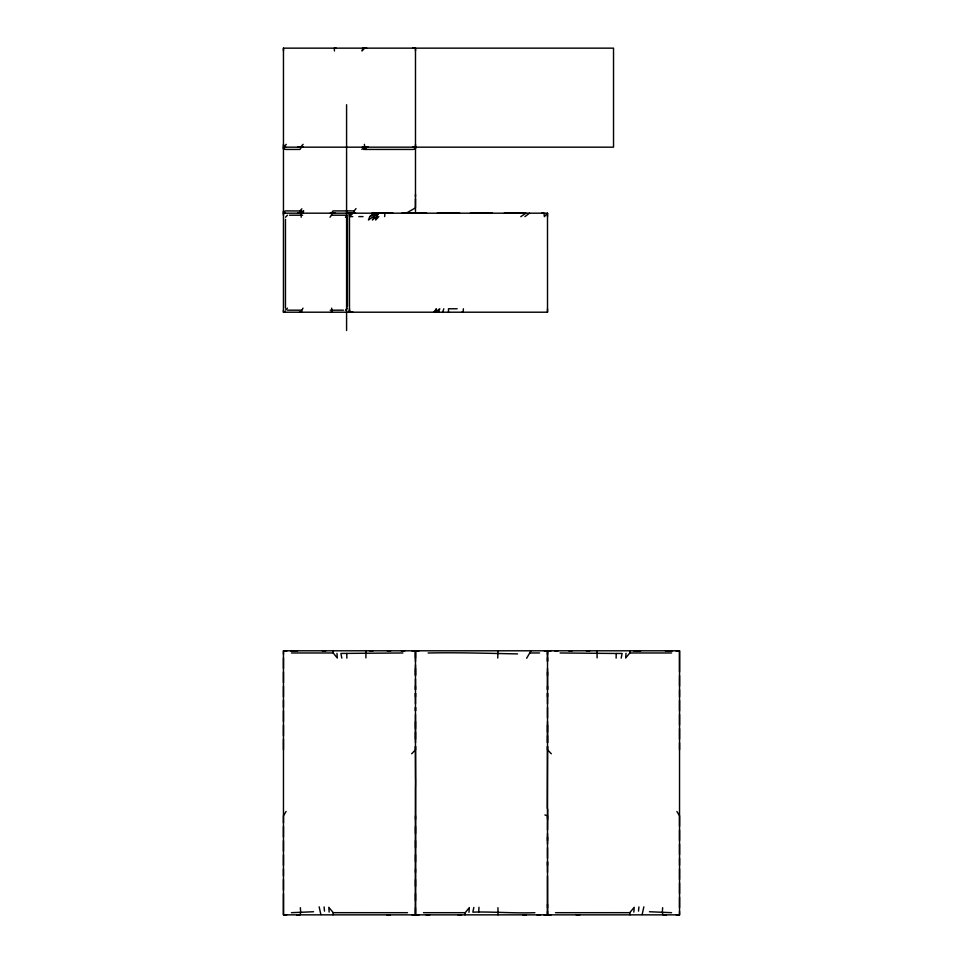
<?xml version="1.0" encoding="UTF-8"?>
<svg xmlns="http://www.w3.org/2000/svg" width="963" height="963" viewBox="0 0 963 963"><rect width="100%" height="100%" fill="white"/><g stroke="black" fill="none" stroke-linecap="round" stroke-linejoin="round"><path stroke-width="1.44" d="M283.459 50.979L283.459 48.15L613.527 48.15L613.527 147.17L362.979 147.17M283.459 215.206L283.471 211.246M283.471 893.628L283.471 914.838L286.757 914.85M283.471 879.484L283.459 890.089M283.471 854.735L283.459 865.34M283.471 840.591L283.459 851.196M283.471 826.435L283.459 837.052M283.471 739.211L283.459 914.85L679.541 914.85L679.541 650.795L283.459 650.795L283.459 749.816M283.471 725.067L283.459 735.672M283.471 710.923L283.459 721.528M283.471 686.162L283.459 696.767M283.471 672.018L283.459 682.623M283.471 657.873L283.459 668.478M283.459 875.945L283.459 868.879M283.459 822.908L283.459 815.817L286.083 811.496M283.459 707.384L283.459 700.306M349.473 310.182L349.473 312.193L353.012 312.193M411.899 914.85L415.474 914.838L415.607 788.203A16.251 1.408 -90 0 0 415.619 777.189L415.486 746.277L415.498 914.838L419.025 914.85M415.486 742.738L415.486 714.45M415.486 696.767L415.486 693.24L415.486 703.845M415.486 679.084L415.486 689.701L415.486 686.162M415.498 664.939L415.486 675.557L415.486 668.478M415.486 661.4L415.474 650.807L411.947 650.795M415.486 198.775L415.438 207.864L406.302 213.148L401.776 213.172M415.486 196.633L415.486 194.442M415.486 900.706L415.486 893.628M415.486 879.484L415.498 886.562M415.486 872.406L415.486 868.879M415.486 854.735L415.498 861.801M415.486 840.591L415.498 847.657M415.486 826.435L415.498 833.513M415.486 739.211L415.486 732.133M415.486 721.528L415.486 728.606M415.486 657.873L415.498 650.807L419.074 650.795M415.486 907.772L415.474 914.838M283.459 48.15L283.459 312.205L547.514 312.205L547.514 308.786M551.101 914.85L547.526 914.838L547.514 875.957M547.514 865.34L547.514 861.801L547.514 872.406M547.514 847.657L547.514 858.262M547.514 844.118L547.514 833.513M547.658 809.04L547.514 829.974M547.514 735.672L547.514 742.738L547.514 721.528M547.514 717.989L547.514 707.384M547.514 703.845L547.514 693.24L547.514 696.767M547.514 686.162L547.514 689.701L547.514 668.478M547.514 657.873L547.514 661.412L547.502 650.807L544.215 650.795M547.514 907.772L547.514 904.245M547.514 840.591L547.514 837.052M547.514 819.369L547.514 746.289L547.285 808.402M547.514 725.067L547.514 732.133M547.514 675.557L547.514 672.018M679.529 893.628L679.541 883.023M679.529 879.484L679.541 868.879M679.529 854.735L679.541 844.118M679.529 840.591L679.541 829.974M679.529 826.435L679.541 815.817L676.917 811.496M679.529 739.211L679.541 728.606M679.529 725.067L679.541 714.45M679.529 710.923L679.541 700.306M679.529 686.162L679.541 675.557M679.529 672.018L679.529 650.807L676.002 650.795M679.529 907.772L679.541 897.167M679.541 742.75L679.541 749.828M679.541 689.701L679.541 696.767M679.541 858.274L679.541 865.34M283.471 149.145L283.459 144.342M283.471 654.334L283.471 650.807L286.998 650.795M352.759 216.603L349.473 216.591L349.485 213.196L426.573 213.196M415.486 148.976L415.486 144.342M497.739 658.03L498.003 650.795M547.514 654.334L547.526 650.807L551.053 650.795M543.975 914.85L547.502 914.838L547.514 911.311M679.529 911.311L679.529 914.838L676.243 914.85M616.127 658.15L616.212 653.468L622.11 653.432L621.195 658.114M597.108 657.885L597.024 650.795M497.955 907.7L498.003 914.85M473.832 907.423L472.833 912.154L478.743 911.997L478.972 907.302M285.457 213.184L283.459 213.184L354.059 213.184L354.191 210.909L356.009 208.586M463.384 308.786L463.155 312.193L461.867 312.193M626.01 653.323L625.673 658.018L629.778 652.974L630.019 650.795M662.652 907.676L662.291 912.683L663.038 914.85L666.336 914.85M633.847 912.093L634.208 907.302L629.778 912.671L630.031 914.85M468.969 912.298L469.342 907.555L465.249 912.683L464.997 914.85M384.634 216.603L384.911 213.184L381.3 213.184M643.838 906.845L642.165 914.501M331.669 308.16L331.934 312.205L330.971 312.205M638.493 911.142L638.914 906.929M283.459 211.679L285.818 210.909L301.732 210.969L301.515 213.184L299.469 213.184M365.976 650.795L365.892 657.885M301.226 217.229L300.998 213.184L301.84 213.184M332.969 914.85L333.222 912.671L328.792 907.302L329.153 912.093M415.486 148.675L413.127 149.446L363.99 149.421L364.435 147.17L366.698 147.17M299.469 312.205L301.01 312.205L302.984 308.16M330.032 217.229L331.477 215.206L331.934 213.184L331.091 213.184M442.655 312.193L443.811 308.774M526.629 658.259L531.01 650.795M435.12 312.193L436.359 308.774L433.832 312.193L435.12 312.193L439.766 308.774L438.43 312.193M373.8 213.184L369.756 216.603L368.444 220.021L378.086 213.184L375.642 220.021L378.82 216.603M378.555 213.184L376.581 216.603L372.368 220.021L376.352 213.184L369.756 216.603M303.357 147.17L301.515 147.17L299.962 149.446L285.818 149.446L283.459 148.675M330.153 213.172L331.428 213.184L332.969 210.909L354.191 210.909M297.603 213.184L299.962 213.184L301.732 210.969M363.99 149.421L365.976 147.17L368.335 147.17M301.864 208.815L299.962 210.909L299.962 213.184M303.116 144.342L300.504 147.17L302.948 147.17M364.652 48.15L362.028 50.979L362.81 48.15L366.698 48.15M411.67 753.788L415.486 749.828L415.486 650.795M345.476 217.229L347.474 215.206M285.457 310.182L287.456 308.16M285.457 217.229L287.468 215.206M345.476 310.182L347.474 308.16M285.818 147.17L283.471 147.17L286.324 144.342M349.473 216.591L353.012 213.184M361.787 149.421L364.435 147.17L283.459 147.17M524.907 216.639L529.506 213.196M520.79 216.687L525.894 213.196L504.275 213.196M517.6 653.913C488.012 653.323 457.955 652.408 428.102 652.974M478.743 911.997C497.365 911.973 516.156 913.369 534.898 912.683M649.447 911.744L671.572 912.683M354.059 213.184L355.696 213.172M393.048 213.172L371.947 213.172M541.663 213.196L543.987 213.184L544.36 216.603L547.502 213.184L407.12 213.184M412.621 147.17L415.474 147.158M459.7 213.196L437.25 213.196M301.01 312.205L301.961 312.205M297.603 147.17L301.515 147.17M335.329 213.184L331.428 213.184M289.466 215.206L302.635 215.206M331.477 215.206L345.476 215.206M358.814 216.603L363.015 216.603M457.196 308.774L448.481 308.774L448.493 312.193M287.468 310.182L301.467 310.182M343.478 310.182L330.201 310.182M297.603 650.795L290.537 650.795M640.636 650.795L633.57 650.795M672.463 650.795L665.397 650.795M291.428 652.974L333.222 652.974L337.315 658.018L336.978 653.323M402.883 652.974L340.89 653.432L341.805 658.114M530.264 652.974L539.545 652.974M560.117 652.974L616.212 653.468M629.778 652.974L671.572 652.974M291.428 912.683L313.553 911.744M407.518 912.683L333.222 912.671M423.455 912.683L465.249 912.683M555.482 912.683L629.778 912.671M296.664 914.85L299.962 914.85L300.709 912.683L300.348 907.676M336.147 48.15L334.293 48.15L334.45 50.979M412.621 48.15L415.474 48.162L415.486 50.979M362.353 147.17L364.664 147.17L364.399 144.342M347.474 213.184L349.473 213.184L349.473 215.206M470.317 213.196L492.418 213.196M285.457 312.205L283.459 312.193L283.459 310.182M369.515 650.795L373.054 650.807M387.198 650.795L390.737 650.807M401.342 650.795L404.881 650.807M554.592 650.795L558.119 650.807M568.736 650.795L572.263 650.807M586.419 650.795L589.946 650.807M322.364 650.795L325.903 650.807M386.789 914.85L390.376 914.85M426.091 914.85L429.63 914.85M457.931 914.85L461.458 914.85M522.765 914.85L526.292 914.85M536.909 914.85L540.436 914.85M576.211 914.85L579.798 914.85M544.926 814.963L547.514 815.817L547.514 914.85M551.33 753.788L547.514 749.828L547.514 650.795M320.835 914.501L319.162 906.845M332.981 650.795L333.222 652.974M324.086 906.929L324.507 911.142M346.788 653.468L346.873 658.15M349.473 308.786L349.485 312.193L349.473 213.184M547.514 216.591L547.502 213.184L547.514 312.205M415.486 815.817L415.486 819.369M415.486 48.15L415.486 213.184M365.976 147.17L365.976 149.446M347.474 217.229L347.474 306.138M346.584 104.726L346.584 330.514M285.457 219.239L285.457 308.16M415.486 707.384L415.486 710.923L415.498 707.384M303.598 210.981L302.731 213.172L301.515 213.184L303.598 210.981"/></g></svg>
